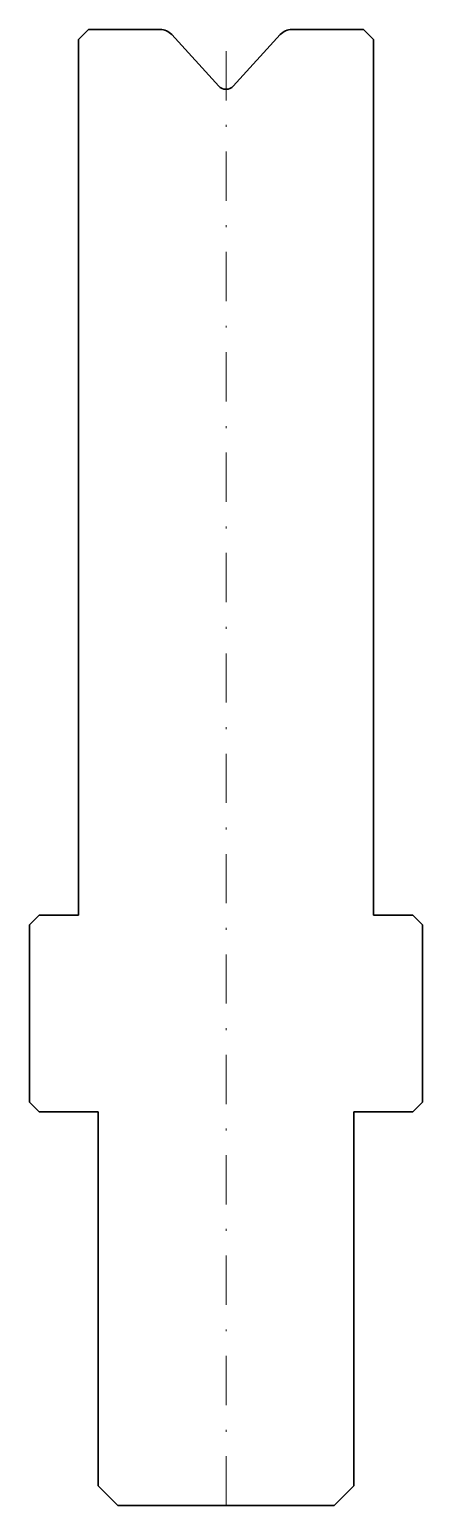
# Model space of a CAD drawing. Header units: millimetres. Extents: x -10 to 10, y -75 to 0.
import ezdxf

# ---------------------------------------------------------------- set-up
doc = ezdxf.new("R2010")
doc.units = ezdxf.units.MM
doc.header["$LTSCALE"] = 5
doc.linetypes.add('AUSGEZOGEN', pattern=[0])
doc.linetypes.add('DASHDOT', pattern=[1, 0.5, -0.25, 0, -0.25])
doc.layers.add('2', color=7, linetype='Continuous')

msp = doc.modelspace()

# ---------------------------------------------------------------- linework, layer by layer
at = {"layer": '2', "color": 7, "linetype": 'AUSGEZOGEN', "lineweight": 35}
for p, q in [((-7.5, -0.5), (-7, 0)), ((-7, 0), (-3.352, 0)), ((3.352, 0), (7, 0)), ((7, 0), (7.5, -0.5)), ((-7.5, -45), (-7.5, -0.5)), ((-2.762, -0.26), (-0.369, -2.872)), ((0.369, -2.872), (2.762, -0.26)), ((7.5, -0.5), (7.5, -45)), ((-10, -45.5), (-9.5, -45)), ((-9.5, -45), (-7.5, -45)), ((7.5, -45), (9.5, -45)), ((9.5, -45), (10, -45.5)), ((-10, -54.5), (-10, -45.5)), ((10, -45.5), (10, -54.5)), ((-9.5, -55), (-10, -54.5)), ((10, -54.5), (9.5, -55)), ((-6.5, -55), (-9.5, -55)), ((-6.5, -74), (-6.5, -55)), ((6.5, -55), (6.5, -74)), ((9.5, -55), (6.5, -55)), ((-5.5, -75), (-6.5, -74)), ((6.5, -74), (5.5, -75)), ((5.5, -75), (-5.5, -75))]:
    msp.add_line(p, q, dxfattribs=at)
at = {"layer": '2', "color": 7, "linetype": 'DASHDOT', "lineweight": 18}
msp.add_line((0, -75), (0, 0), dxfattribs=at)
at = {"layer": '2', "color": 7, "linetype": 'AUSGEZOGEN', "lineweight": 35}
for centre, radius, start, end in [((-3.352, -0.8), 0.8, 42.5, 90), ((3.352, -0.8), 0.8, 90, 137.5), ((0, -2.534), 0.5, 222.5, 317.5)]:
    msp.add_arc(centre, radius, start, end, dxfattribs=at)

doc.saveas('drawing.dxf')
